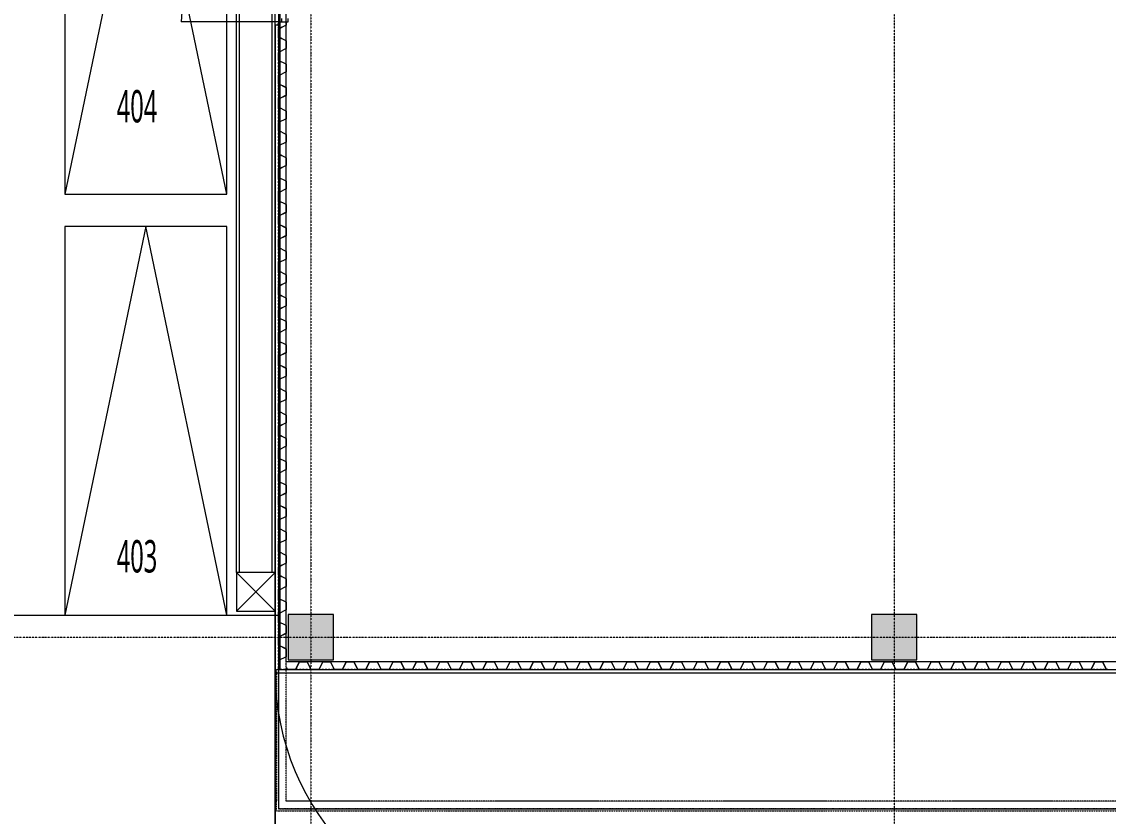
# Model space of a CAD drawing. Extents: x -76427 to 292734, y -42117 to 131250.
# Drawn here: x -4463 to 12304, y -2764 to 9500 of the extents above; entities that cross this region are included whole.
import ezdxf

# ---------------------------------------------------------------- set-up
doc = ezdxf.new("R2010")
doc.units = 0
doc.header["$LTSCALE"] = 10
for name, pattern in [('H12PL1$0$DOTK0', [0.005, 0.0025, -0.0025]), ('H12PL1$0$DOTK1', [0.01, 0.005, -0.005]), ('H12PL1$0$JJP_三點線', [0.9, 0.3, -0.15, 0, -0.15, 0, -0.15, 0, -0.15]), ('H12PL1$0$JJP_虛線(退縮線、投影線、地下室範圍、非屬本工程、圖面分區)', [0.45, 0.3, -0.15]), ('XFM7P10ICA$0$H12PL1$0$JJP_三點線', [0.9, 0.3, -0.15, 0, -0.15, 0, -0.15, 0, -0.15]), ('XFM7P10ICA$0$H12PL1$0$JJP_虛線(退縮線、投影線、地下室範圍、非屬本工程、圖面分區)', [0.45, 0.3, -0.15])]:
    doc.linetypes.add(name, pattern=pattern)
for name, color, linetype in [('H12PL1$0$A-WALL-EX', 252, 'Continuous'), ('H12PL1$0$L10_14_PKG', 252, 'Continuous'), ('H12PL1$0$L10_14_PKG-NN', 252, 'Continuous'), ('H12PL1$0$L10_14_SIAGE1', 252, 'Continuous'), ('H12PL1$0$L10_14_SIAGE2', 252, 'Continuous'), ('H12PL1$0$L10_14_SITE', 252, 'Continuous'), ('H12PL1$0$L10_14_SUGATA3', 252, 'Continuous'), ('H12PL1$0$L10_14_SUGATA4', 252, 'Continuous'), ('H12PL1$0$L10_14_SUGATAD', 252, 'Continuous'), ('H12PL1$0$L10_14_TATEGU1', 252, 'Continuous'), ('H12PL1$0$S-COL', 252, 'Continuous'), ('H12PL1$0$S-GRID', 252, 'Continuous'), ('XFM7P10ICA$0$H12PL1$0$A-WALL-EX', 252, 'Continuous'), ('XFM7P10ICA$0$H12PL1$0$Door', 252, 'Continuous'), ('XFM7P10ICA$0$H12PL1$0$Hattch', 252, 'Continuous'), ('XFM7P10ICA$0$H12PL1$0$L-ROAD', 252, 'Continuous'), ('XFM7P10ICA$0$H12PL1$0$S-COL', 252, 'Continuous'), ('XFM7P10ICA$0$H12PL1$0$S-FNDN', 252, 'Continuous'), ('XFM7P10ICA$0$H12PL1$0$S-GRID', 252, 'Continuous'), ('XFM7P10ICA$0$H12PL1$0$Window', 252, 'Continuous')]:
    doc.layers.add(name, color=color, linetype=linetype)
doc.styles.add('H12PL1$0$Standard', font='', dxfattribs={"width": 0.8})
doc.styles.get('H12PL1$0$Standard').set_extended_font_data('Microsoft JhengHei')

# ---------------------------------------------------------------- blocks, each defined once
blk = doc.blocks.new('XFM7P10ICA$0$H12PL1')
at = {"layer": 'XFM7P10ICA$0$H12PL1$0$Hattch', "linetype": 'Continuous', "lineweight": 0}
for points in [[(-350, -350), (350, -350), (350, 350), (-350, 350)], [(8650, -350), (9350, -350), (9350, 350), (8650, 350)]]:
    blk.add_hatch(color=256, dxfattribs=at).paths.add_polyline_path(points)
at = {"layer": 'XFM7P10ICA$0$H12PL1$0$A-WALL-EX', "linetype": 'XFM7P10ICA$0$H12PL1$0$JJP_虛線(退縮線、投影線、地下室範圍、非屬本工程、圖面分區)', "lineweight": 0}
for p, q in [((-500, 82879.97), (-500, -2529.97)), ((-500, -2529.97), (-500, -2649.97)), ((-500, -2649.97), (-380, -2649.97)), ((-380, -2649.97), (17500, -2649.97))]:
    blk.add_line(p, q, dxfattribs=at)
at = {"layer": 'XFM7P10ICA$0$H12PL1$0$A-WALL-EX', "lineweight": 0}
for p, q in [((-500, 12500), (-500, 9500)), ((-380, 9500), (-380, 12500))]:
    blk.add_line(p, q, dxfattribs=at)
at = {"layer": 'XFM7P10ICA$0$H12PL1$0$A-WALL-EX', "linetype": 'XFM7P10ICA$0$H12PL1$0$JJP_虛線(退縮線、投影線、地下室範圍、非屬本工程、圖面分區)', "lineweight": 0, "flags": 128}
for points in [[(-500.03, 83000), (-500.03, -2650)], [(-380, -2529.97), (-380, 82879.97)], [(-530, -500), (-380, -500)], [(-530, -500), (-530, -2530)], [(-500, -500), (-380, -500)], [(-500, -500), (-500, -2650)], [(-380, -2530), (-380, -500)], [(-380, -2530), (-380, -500)], [(-530, -2680), (-530, -2530)], [(-530, -2680), (17500, -2680)], [(-500.03, -2650), (-500, -2650)], [(-500, -2650), (17500, -2650)], [(-500, -2650), (-380, -2650)], [(17500, -2529.97), (-380, -2529.97)], [(17450, -2530), (-380, -2530)], [(17500, -2530), (-380, -2530)], [(-380, -2650), (17450, -2650)]]:
    blk.add_lwpolyline(points, dxfattribs=at)
at = {"layer": 'XFM7P10ICA$0$H12PL1$0$A-WALL-EX', "lineweight": 0, "flags": 128}
for points in [[(-500, 9500), (-500, -500)], [(-380, -380), (-380, 9500)], [(-500, -500), (-380, -500)], [(12500, -380), (-380, -380)], [(-380, -500), (12500, -500)]]:
    blk.add_lwpolyline(points, dxfattribs=at)
at = {"layer": 'XFM7P10ICA$0$H12PL1$0$Door', "lineweight": 0}
for p, q in [((-500, 9500), (-2000, 9500)), ((-500, 9500), (-385, 9500)), ((-500, 9500), (-385, 9500)), ((-385, 9500), (-380, 9500))]:
    blk.add_line(p, q, dxfattribs=at)
blk.add_arc((-500, 9500), 1500, 90, 180, dxfattribs=at)
at = {"layer": 'XFM7P10ICA$0$H12PL1$0$Hattch', "lineweight": 0}
for p, q in [((-381.68, 9447.19), (-500, 9388.03)), ((-380, 9446.16), (-498.32, 9387)), ((-381.68, 9500), (-381.68, 9447.19)), ((-500, 9263.24), (-500, 9387)), ((-381.68, 9204.08), (-500, 9263.24)), ((-498.32, 9385.96), (-498.32, 9264.28)), ((-380, 9205.12), (-498.32, 9264.28)), ((-381.68, 9086.16), (-500, 9027)), ((-380, 9085.12), (-498.32, 9025.96)), ((-381.68, 9204.08), (-381.68, 9086.16)), ((-380, 9205.12), (-380, 9085.12)), ((-500, 8902.2), (-500, 9025.96)), ((-381.68, 8843.04), (-500, 8902.2)), ((-498.32, 9024.92), (-498.32, 8903.24)), ((-380, 8844.08), (-498.32, 8903.24)), ((-381.68, 8725.12), (-500, 8665.96)), ((-380, 8724.08), (-498.32, 8664.92)), ((-381.68, 8843.04), (-381.68, 8725.12)), ((-380, 8844.08), (-380, 8724.08)), ((-500, 8541.16), (-500, 8664.92)), ((-498.32, 8663.88), (-498.32, 8542.2)), ((-381.68, 8482), (-500, 8541.16)), ((-380, 8483.04), (-498.32, 8542.2)), ((-381.68, 8482), (-381.68, 8364.08)), ((-380, 8483.04), (-380, 8363.04)), ((-381.68, 8364.08), (-500, 8304.92)), ((-500, 8180.12), (-500, 8303.88)), ((-380, 8363.04), (-498.32, 8303.88)), ((-498.32, 8302.84), (-498.32, 8181.16)), ((-381.68, 8120.96), (-500, 8180.12)), ((-380, 8122), (-498.32, 8181.16)), ((-381.68, 8120.96), (-381.68, 8003.04)), ((-380, 8122), (-380, 8002)), ((-381.68, 8003.04), (-500, 7943.88)), ((-500, 7819.09), (-500, 7942.84)), ((-380, 8002), (-498.32, 7942.84)), ((-498.32, 7941.8), (-498.32, 7820.12)), ((-381.68, 7759.93), (-500, 7819.09)), ((-380, 7760.96), (-498.32, 7820.12)), ((-381.68, 7759.93), (-381.68, 7642)), ((-380, 7760.96), (-380, 7640.96)), ((-381.68, 7642), (-500, 7582.84)), ((-500, 7458.05), (-500, 7581.8)), ((-380, 7640.96), (-498.32, 7581.8)), ((-498.32, 7580.77), (-498.32, 7459.09)), ((-381.68, 7398.89), (-500, 7458.05)), ((-380, 7399.93), (-498.32, 7459.09)), ((-381.68, 7398.89), (-381.68, 7280.96)), ((-380, 7399.93), (-380, 7279.93)), ((-381.68, 7280.96), (-500, 7221.8)), ((-500, 7097.01), (-500, 7220.77)), ((-380, 7279.93), (-498.32, 7220.77)), ((-498.32, 7219.73), (-498.32, 7098.05)), ((-381.68, 7037.85), (-500, 7097.01)), ((-380, 7038.89), (-498.32, 7098.05)), ((-381.68, 6919.93), (-500, 6860.77)), ((-380, 6918.89), (-498.32, 6859.73)), ((-381.68, 7037.85), (-381.68, 6919.93)), ((-380, 7038.89), (-380, 6918.89)), ((-500, 6735.97), (-500, 6859.73)), ((-381.68, 6676.81), (-500, 6735.97)), ((-498.32, 6858.69), (-498.32, 6737.01)), ((-380, 6677.85), (-498.32, 6737.01)), ((-381.68, 6558.89), (-500, 6499.73)), ((-380, 6557.85), (-498.32, 6498.69)), ((-381.68, 6676.81), (-381.68, 6558.89)), ((-380, 6677.85), (-380, 6557.85)), ((-500, 6374.93), (-500, 6498.69)), ((-381.68, 6315.77), (-500, 6374.93)), ((-498.32, 6497.65), (-498.32, 6375.97)), ((-380, 6316.81), (-498.32, 6375.97)), ((-381.68, 6315.77), (-381.68, 6197.85)), ((-380, 6316.81), (-380, 6196.81)), ((-381.68, 6197.85), (-500, 6138.69)), ((-500, 6013.89), (-500, 6137.65)), ((-380, 6196.81), (-498.32, 6137.65)), ((-498.32, 6136.61), (-498.32, 6014.93)), ((-381.68, 5954.73), (-500, 6013.89)), ((-380, 5955.77), (-498.32, 6014.93)), ((-381.68, 5954.73), (-381.68, 5836.81)), ((-380, 5955.77), (-380, 5835.77)), ((-381.68, 5836.81), (-500, 5777.65)), ((-500, 5652.86), (-500, 5776.61)), ((-380, 5835.77), (-498.32, 5776.61)), ((-498.32, 5775.57), (-498.32, 5653.89)), ((-381.68, 5593.7), (-500, 5652.86)), ((-380, 5594.73), (-498.32, 5653.89)), ((-381.68, 5593.7), (-381.68, 5475.77)), ((-380, 5594.73), (-380, 5474.73)), ((-381.68, 5475.77), (-500, 5416.61)), ((-500, 5291.82), (-500, 5415.57)), ((-380, 5474.73), (-498.32, 5415.57)), ((-498.32, 5414.54), (-498.32, 5292.86)), ((-381.68, 5232.66), (-500, 5291.82)), ((-380, 5233.7), (-498.32, 5292.86)), ((-381.68, 5232.66), (-381.68, 5114.73)), ((-380, 5233.7), (-380, 5113.7)), ((-381.68, 5114.73), (-500, 5055.57)), ((-500, 4930.78), (-500, 5054.54)), ((-380, 5113.7), (-498.32, 5054.54)), ((-498.32, 5053.5), (-498.32, 4931.82)), ((-381.68, 4871.62), (-500, 4930.78)), ((-380, 4872.66), (-498.32, 4931.82)), ((-381.68, 4871.62), (-381.68, 4753.7)), ((-380, 4872.66), (-380, 4752.66)), ((-381.68, 4753.7), (-500, 4694.54)), ((-380, 4752.66), (-498.32, 4693.5)), ((-500, 4569.74), (-500, 4693.5)), ((-381.68, 4510.58), (-500, 4569.74)), ((-498.32, 4692.46), (-498.32, 4570.78)), ((-380, 4511.62), (-498.32, 4570.78)), ((-381.68, 4392.66), (-500, 4333.5)), ((-380, 4391.62), (-498.32, 4332.46)), ((-381.68, 4510.58), (-381.68, 4392.66)), ((-380, 4511.62), (-380, 4391.62)), ((-500, 4208.7), (-500, 4332.46)), ((-381.68, 4149.54), (-500, 4208.7)), ((-498.32, 4331.42), (-498.32, 4209.74)), ((-380, 4150.58), (-498.32, 4209.74)), ((-381.68, 4031.62), (-500, 3972.46)), ((-380, 4030.58), (-498.32, 3971.42)), ((-381.68, 4149.54), (-381.68, 4031.62)), ((-380, 4150.58), (-380, 4030.58)), ((-500, 3847.66), (-500, 3971.42)), ((-498.32, 3970.38), (-498.32, 3848.7)), ((-381.68, 3788.5), (-500, 3847.66)), ((-380, 3789.54), (-498.32, 3848.7)), ((-381.68, 3788.5), (-381.68, 3670.58)), ((-380, 3789.54), (-380, 3669.54)), ((-381.68, 3670.58), (-500, 3611.42)), ((-500, 3486.63), (-500, 3610.38)), ((-380, 3669.54), (-498.32, 3610.38)), ((-498.32, 3609.34), (-498.32, 3487.66)), ((-381.68, 3427.47), (-500, 3486.63)), ((-380, 3428.5), (-498.32, 3487.66)), ((-381.68, 3427.47), (-381.68, 3309.54)), ((-380, 3428.5), (-380, 3308.5)), ((-381.68, 3309.54), (-500, 3250.38)), ((-500, 3125.59), (-500, 3249.34)), ((-380, 3308.5), (-498.32, 3249.34)), ((-498.32, 3248.31), (-498.32, 3126.63)), ((-381.68, 3066.43), (-500, 3125.59)), ((-380, 3067.47), (-498.32, 3126.63)), ((-381.68, 3066.43), (-381.68, 2948.5)), ((-380, 3067.47), (-380, 2947.47)), ((-381.68, 2948.5), (-500, 2889.34)), ((-500, 2764.55), (-500, 2888.31)), ((-380, 2947.47), (-498.32, 2888.31)), ((-498.32, 2887.27), (-498.32, 2765.59)), ((-381.68, 2705.39), (-500, 2764.55)), ((-380, 2706.43), (-498.32, 2765.59)), ((-381.68, 2705.39), (-381.68, 2587.47)), ((-380, 2706.43), (-380, 2586.43)), ((-381.68, 2587.47), (-500, 2528.31)), ((-500, 2403.51), (-500, 2527.27)), ((-380, 2586.43), (-498.32, 2527.27)), ((-498.32, 2526.23), (-498.32, 2404.55)), ((-381.68, 2344.35), (-500, 2403.51)), ((-380, 2345.39), (-498.32, 2404.55)), ((-381.68, 2226.43), (-500, 2167.27)), ((-380, 2225.39), (-498.32, 2166.23)), ((-381.68, 2344.35), (-381.68, 2226.43)), ((-380, 2345.39), (-380, 2225.39)), ((-500, 2042.47), (-500, 2166.23)), ((-381.68, 1983.31), (-500, 2042.47)), ((-498.32, 2165.19), (-498.32, 2043.51)), ((-380, 1984.35), (-498.32, 2043.51)), ((-381.68, 1865.39), (-500, 1806.23)), ((-380, 1864.35), (-498.32, 1805.19)), ((-381.68, 1983.31), (-381.68, 1865.39)), ((-380, 1984.35), (-380, 1864.35)), ((-500, 1681.43), (-500, 1805.19)), ((-381.68, 1622.27), (-500, 1681.43)), ((-498.32, 1804.15), (-498.32, 1682.47)), ((-380, 1623.31), (-498.32, 1682.47)), ((-381.68, 1622.27), (-381.68, 1504.35)), ((-380, 1623.31), (-380, 1503.31)), ((-381.68, 1504.35), (-500, 1445.19)), ((-500, 1320.4), (-500, 1444.15)), ((-380, 1503.31), (-498.32, 1444.15)), ((-498.32, 1443.11), (-498.32, 1321.43)), ((-381.68, 1261.24), (-500, 1320.4)), ((-380, 1262.27), (-498.32, 1321.43)), ((-381.68, 1261.24), (-381.68, 1143.31)), ((-380, 1262.27), (-380, 1142.27)), ((-381.68, 1143.31), (-500, 1084.15)), ((-500, 959.36), (-500, 1083.11)), ((-380, 1142.27), (-498.32, 1083.11)), ((-498.32, 1082.08), (-498.32, 960.4)), ((-381.68, 900.2), (-500, 959.36)), ((-380, 901.24), (-498.32, 960.4)), ((-381.68, 900.2), (-381.68, 782.27)), ((-380, 901.24), (-380, 781.24)), ((-381.68, 782.27), (-500, 723.11)), ((-500, 598.32), (-500, 722.08)), ((-380, 781.24), (-498.32, 722.08)), ((-498.32, 721.04), (-498.32, 599.36)), ((-381.68, 539.16), (-500, 598.32)), ((-380, 540.2), (-498.32, 599.36)), ((-381.68, 539.16), (-381.68, 421.24)), ((-380, 540.2), (-380, 420.2)), ((-381.68, 421.24), (-500, 362.08)), ((-500, 237.28), (-500, 361.04)), ((-380, 420.2), (-498.32, 361.04)), ((-498.32, 360), (-498.32, 238.32)), ((-381.68, 178.12), (-500, 237.28)), ((-380, 179.16), (-498.32, 238.32)), ((-381.68, 178.12), (-381.68, 60.2)), ((-380, 179.16), (-380, 59.16)), ((-381.68, 60.2), (-500, 1.04)), ((-500, -123.76), (-500, 0)), ((-380, 59.16), (-498.32, 0)), ((-381.68, -182.92), (-500, -123.76)), ((-498.32, -1.04), (-498.32, -122.72)), ((-380, -181.88), (-498.32, -122.72)), ((-381.68, -300.84), (-500, -360)), ((-380, -301.88), (-498.32, -361.04)), ((-381.68, -182.92), (-381.68, -300.84)), ((-380, -181.88), (-380, -301.88)), ((-489.86, -489.86), (-500, -484.79)), ((-498.32, -362.08), (-498.32, -380)), ((-498.32, -380), (-498.32, -483.76)), ((-488.61, -488.61), (-498.32, -483.76)), ((-469.59, -500), (-489.86, -489.86)), ((-465.83, -500), (-488.61, -488.61)), ((-380, -460.4), (-361.04, -498.32)), ((-380, -464.15), (-362.08, -500)), ((-237.28, -500), (-361.04, -500)), ((-360, -498.32), (-238.32, -498.32)), ((-179.16, -380), (-238.32, -498.32)), ((-178.12, -381.68), (-237.28, -500)), ((-179.16, -380), (-59.16, -380)), ((-178.12, -381.68), (-60.2, -381.68)), ((-60.2, -381.68), (-1.04, -500)), ((-59.16, -380), (0, -498.32)), ((123.76, -500), (0, -500)), ((1.04, -498.32), (122.72, -498.32)), ((181.88, -380), (122.72, -498.32)), ((182.92, -381.68), (123.76, -500)), ((181.88, -380), (301.88, -380)), ((182.92, -381.68), (300.84, -381.68)), ((300.84, -381.68), (360, -500)), ((301.88, -380), (361.04, -498.32)), ((484.79, -500), (361.04, -500)), ((362.08, -498.32), (483.76, -498.32)), ((542.92, -380), (483.76, -498.32)), ((543.95, -381.68), (484.79, -500)), ((542.92, -380), (662.92, -380)), ((543.95, -381.68), (661.88, -381.68)), ((661.88, -381.68), (721.04, -500)), ((662.92, -380), (722.08, -498.32)), ((845.83, -500), (722.08, -500)), ((723.11, -498.32), (844.79, -498.32)), ((903.95, -380), (844.79, -498.32)), ((904.99, -381.68), (845.83, -500)), ((903.95, -380), (1023.95, -380)), ((904.99, -381.68), (1022.92, -381.68)), ((1022.92, -381.68), (1082.08, -500)), ((1023.95, -380), (1083.11, -498.32)), ((1206.87, -500), (1083.11, -500)), ((1084.15, -498.32), (1205.83, -498.32)), ((1264.99, -380), (1205.83, -498.32)), ((1266.03, -381.68), (1206.87, -500)), ((1264.99, -380), (1384.99, -380)), ((1266.03, -381.68), (1383.95, -381.68)), ((1383.95, -381.68), (1443.11, -500)), ((1384.99, -380), (1444.15, -498.32)), ((1567.91, -500), (1444.15, -500)), ((1445.19, -498.32), (1566.87, -498.32)), ((1626.03, -380), (1566.87, -498.32)), ((1627.07, -381.68), (1567.91, -500)), ((1626.03, -380), (1746.03, -380)), ((1627.07, -381.68), (1744.99, -381.68)), ((1744.99, -381.68), (1804.15, -500)), ((1746.03, -380), (1805.19, -498.32)), ((1928.95, -500), (1805.19, -500)), ((1806.23, -498.32), (1927.91, -498.32)), ((1987.07, -380), (1927.91, -498.32)), ((1988.11, -381.68), (1928.95, -500)), ((1987.07, -380), (2107.07, -380)), ((1988.11, -381.68), (2106.03, -381.68)), ((2106.03, -381.68), (2165.19, -500)), ((2107.07, -380), (2166.23, -498.32)), ((2289.99, -500), (2166.23, -500)), ((2167.27, -498.32), (2288.95, -498.32)), ((2348.11, -380), (2288.95, -498.32)), ((2349.15, -381.68), (2289.99, -500)), ((2348.11, -380), (2468.11, -380)), ((2349.15, -381.68), (2467.07, -381.68)), ((2467.07, -381.68), (2526.23, -500)), ((2468.11, -380), (2527.27, -498.32)), ((2651.02, -500), (2527.27, -500)), ((2528.31, -498.32), (2649.99, -498.32)), ((2709.15, -380), (2649.99, -498.32)), ((2710.18, -381.68), (2651.02, -500)), ((2709.15, -380), (2829.15, -380)), ((2710.18, -381.68), (2828.11, -381.68)), ((2828.11, -381.68), (2887.27, -500)), ((2829.15, -380), (2888.31, -498.32)), ((3012.06, -500), (2888.31, -500)), ((2889.34, -498.32), (3011.02, -498.32)), ((3070.18, -380), (3011.02, -498.32)), ((3071.22, -381.68), (3012.06, -500)), ((3070.18, -380), (3190.18, -380)), ((3071.22, -381.68), (3189.15, -381.68)), ((3189.15, -381.68), (3248.31, -500)), ((3190.18, -380), (3249.34, -498.32)), ((3373.1, -500), (3249.34, -500)), ((3250.38, -498.32), (3372.06, -498.32)), ((3431.22, -380), (3372.06, -498.32)), ((3432.26, -381.68), (3373.1, -500)), ((3431.22, -380), (3551.22, -380)), ((3432.26, -381.68), (3550.18, -381.68)), ((3550.18, -381.68), (3609.34, -500)), ((3551.22, -380), (3610.38, -498.32)), ((3734.14, -500), (3610.38, -500)), ((3611.42, -498.32), (3733.1, -498.32)), ((3792.26, -380), (3733.1, -498.32)), ((3793.3, -381.68), (3734.14, -500)), ((3792.26, -380), (3912.26, -380)), ((3793.3, -381.68), (3911.22, -381.68)), ((3911.22, -381.68), (3970.38, -500)), ((3912.26, -380), (3971.42, -498.32)), ((4095.18, -500), (3971.42, -500)), ((3972.46, -498.32), (4094.14, -498.32)), ((4153.3, -380), (4094.14, -498.32)), ((4154.34, -381.68), (4095.18, -500)), ((4153.3, -380), (4273.3, -380)), ((4154.34, -381.68), (4272.26, -381.68)), ((4272.26, -381.68), (4331.42, -500)), ((4273.3, -380), (4332.46, -498.32)), ((4456.22, -500), (4332.46, -500)), ((4333.5, -498.32), (4455.18, -498.32)), ((4514.34, -380), (4455.18, -498.32)), ((4515.38, -381.68), (4456.22, -500)), ((4514.34, -380), (4634.34, -380)), ((4515.38, -381.68), (4633.3, -381.68)), ((4633.3, -381.68), (4692.46, -500)), ((4634.34, -380), (4693.5, -498.32)), ((4817.25, -500), (4693.5, -500)), ((4694.54, -498.32), (4816.22, -498.32)), ((4875.38, -380), (4816.22, -498.32)), ((4876.41, -381.68), (4817.25, -500)), ((4875.38, -380), (4995.38, -380)), ((4876.41, -381.68), (4994.34, -381.68)), ((4994.34, -381.68), (5053.5, -500)), ((4995.38, -380), (5054.54, -498.32)), ((5178.29, -500), (5054.54, -500)), ((5055.57, -498.32), (5177.25, -498.32)), ((5236.41, -380), (5177.25, -498.32)), ((5237.45, -381.68), (5178.29, -500)), ((5236.41, -380), (5356.41, -380)), ((5237.45, -381.68), (5355.38, -381.68)), ((5355.38, -381.68), (5414.54, -500)), ((5356.41, -380), (5415.57, -498.32)), ((5539.33, -500), (5415.57, -500)), ((5416.61, -498.32), (5538.29, -498.32)), ((5597.45, -380), (5538.29, -498.32)), ((5598.49, -381.68), (5539.33, -500)), ((5597.45, -380), (5717.45, -380)), ((5598.49, -381.68), (5716.41, -381.68)), ((5716.41, -381.68), (5775.57, -500)), ((5717.45, -380), (5776.61, -498.32)), ((5900.37, -500), (5776.61, -500)), ((5777.65, -498.32), (5899.33, -498.32)), ((5958.49, -380), (5899.33, -498.32)), ((5959.53, -381.68), (5900.37, -500)), ((5958.49, -380), (6078.49, -380)), ((5959.53, -381.68), (6077.45, -381.68)), ((6077.45, -381.68), (6136.61, -500)), ((6078.49, -380), (6137.65, -498.32)), ((6261.41, -500), (6137.65, -500)), ((6138.69, -498.32), (6260.37, -498.32)), ((6319.53, -380), (6260.37, -498.32)), ((6320.57, -381.68), (6261.41, -500)), ((6319.53, -380), (6439.53, -380)), ((6320.57, -381.68), (6438.49, -381.68)), ((6438.49, -381.68), (6497.65, -500)), ((6439.53, -380), (6498.69, -498.32)), ((6622.45, -500), (6498.69, -500)), ((6499.73, -498.32), (6621.41, -498.32)), ((6680.57, -380), (6621.41, -498.32)), ((6681.61, -381.68), (6622.45, -500)), ((6680.57, -380), (6800.57, -380)), ((6681.61, -381.68), (6799.53, -381.68)), ((6799.53, -381.68), (6858.69, -500)), ((6800.57, -380), (6859.73, -498.32)), ((6983.48, -500), (6859.73, -500)), ((6860.77, -498.32), (6982.45, -498.32)), ((7041.61, -380), (6982.45, -498.32)), ((7042.64, -381.68), (6983.48, -500)), ((7041.61, -380), (7161.61, -380)), ((7042.64, -381.68), (7160.57, -381.68)), ((7160.57, -381.68), (7219.73, -500)), ((7161.61, -380), (7220.77, -498.32)), ((7344.52, -500), (7220.77, -500)), ((7221.8, -498.32), (7343.48, -498.32)), ((7402.64, -380), (7343.48, -498.32)), ((7403.68, -381.68), (7344.52, -500)), ((7402.64, -380), (7522.64, -380)), ((7403.68, -381.68), (7521.61, -381.68)), ((7521.61, -381.68), (7580.77, -500)), ((7522.64, -380), (7581.8, -498.32)), ((7705.56, -500), (7581.8, -500)), ((7582.84, -498.32), (7704.52, -498.32)), ((7763.68, -380), (7704.52, -498.32)), ((7764.72, -381.68), (7705.56, -500)), ((7763.68, -380), (7883.68, -380)), ((7764.72, -381.68), (7882.64, -381.68)), ((7882.64, -381.68), (7941.8, -500)), ((7883.68, -380), (7942.84, -498.32)), ((8066.6, -500), (7942.84, -500)), ((7943.88, -498.32), (8065.56, -498.32)), ((8124.72, -380), (8065.56, -498.32)), ((8125.76, -381.68), (8066.6, -500)), ((8124.72, -380), (8244.72, -380)), ((8125.76, -381.68), (8243.68, -381.68)), ((8243.68, -381.68), (8302.84, -500)), ((8244.72, -380), (8303.88, -498.32)), ((8427.64, -500), (8303.88, -500)), ((8304.92, -498.32), (8426.6, -498.32)), ((8485.76, -380), (8426.6, -498.32)), ((8486.8, -381.68), (8427.64, -500)), ((8485.76, -380), (8605.76, -380)), ((8486.8, -381.68), (8604.72, -381.68)), ((8604.72, -381.68), (8663.88, -500)), ((8605.76, -380), (8664.92, -498.32)), ((8788.68, -500), (8664.92, -500)), ((8665.96, -498.32), (8787.64, -498.32)), ((8846.8, -380), (8787.64, -498.32)), ((8847.84, -381.68), (8788.68, -500)), ((8846.8, -380), (8966.8, -380)), ((8847.84, -381.68), (8965.76, -381.68)), ((8965.76, -381.68), (9024.92, -500)), ((8966.8, -380), (9025.96, -498.32)), ((9149.71, -500), (9025.96, -500)), ((9027, -498.32), (9148.68, -498.32)), ((9207.84, -380), (9148.68, -498.32)), ((9208.87, -381.68), (9149.71, -500)), ((9207.84, -380), (9327.84, -380)), ((9208.87, -381.68), (9326.8, -381.68)), ((9326.8, -381.68), (9385.96, -500)), ((9327.84, -380), (9387, -498.32)), ((9510.75, -500), (9387, -500)), ((9388.03, -498.32), (9509.71, -498.32)), ((9568.87, -380), (9509.71, -498.32)), ((9569.91, -381.68), (9510.75, -500)), ((9568.87, -380), (9688.87, -380)), ((9569.91, -381.68), (9687.84, -381.68)), ((9687.84, -381.68), (9747, -500)), ((9688.87, -380), (9748.03, -498.32)), ((9871.79, -500), (9748.03, -500)), ((9749.07, -498.32), (9870.75, -498.32)), ((9929.91, -380), (9870.75, -498.32)), ((9930.95, -381.68), (9871.79, -500)), ((9929.91, -380), (10049.91, -380)), ((9930.95, -381.68), (10048.87, -381.68)), ((10048.87, -381.68), (10108.03, -500)), ((10049.91, -380), (10109.07, -498.32)), ((10232.83, -500), (10109.07, -500)), ((10110.11, -498.32), (10231.79, -498.32)), ((10290.95, -380), (10231.79, -498.32)), ((10291.99, -381.68), (10232.83, -500)), ((10290.95, -380), (10410.95, -380)), ((10291.99, -381.68), (10409.91, -381.68)), ((10409.91, -381.68), (10469.07, -500)), ((10410.95, -380), (10470.11, -498.32)), ((10593.87, -500), (10470.11, -500)), ((10471.15, -498.32), (10592.83, -498.32)), ((10651.99, -380), (10592.83, -498.32)), ((10653.03, -381.68), (10593.87, -500)), ((10651.99, -380), (10771.99, -380)), ((10653.03, -381.68), (10770.95, -381.68)), ((10770.95, -381.68), (10830.11, -500)), ((10771.99, -380), (10831.15, -498.32)), ((10954.91, -500), (10831.15, -500)), ((10832.19, -498.32), (10953.87, -498.32)), ((11013.03, -380), (10953.87, -498.32)), ((11014.07, -381.68), (10954.91, -500)), ((11013.03, -380), (11133.03, -380)), ((11014.07, -381.68), (11131.99, -381.68)), ((11131.99, -381.68), (11191.15, -500)), ((11133.03, -380), (11192.19, -498.32)), ((11315.94, -500), (11192.19, -500)), ((11193.23, -498.32), (11314.91, -498.32)), ((11374.07, -380), (11314.91, -498.32)), ((11375.1, -381.68), (11315.94, -500)), ((11374.07, -380), (11494.07, -380)), ((11375.1, -381.68), (11493.03, -381.68)), ((11493.03, -381.68), (11552.19, -500)), ((11494.07, -380), (11553.23, -498.32)), ((11676.98, -500), (11553.23, -500)), ((11554.26, -498.32), (11675.94, -498.32)), ((11735.1, -380), (11675.94, -498.32)), ((11736.14, -381.68), (11676.98, -500)), ((11735.1, -380), (11855.1, -380)), ((11736.14, -381.68), (11854.07, -381.68)), ((11854.07, -381.68), (11913.23, -500)), ((11855.1, -380), (11914.26, -498.32)), ((12038.02, -500), (11914.26, -500)), ((11915.3, -498.32), (12036.98, -498.32)), ((12096.14, -380), (12036.98, -498.32)), ((12097.18, -381.68), (12038.02, -500)), ((12096.14, -380), (12216.14, -380)), ((12097.18, -381.68), (12215.1, -381.68)), ((12215.1, -381.68), (12274.26, -500)), ((12216.14, -380), (12275.3, -498.32)), ((12276.34, -498.32), (12398.02, -498.32))]:
    blk.add_line(p, q, dxfattribs=at)
at = {"layer": 'XFM7P10ICA$0$H12PL1$0$L-ROAD', "lineweight": 0}
for p, q in [((-15800.19, 340), (-550.19, 340.59)), ((-15800, 340), (-550, 340)), ((-550, -4459.41), (-550.19, 340.59)), ((-550, -4460), (-550, 340))]:
    blk.add_line(p, q, dxfattribs=at)
at = {"layer": 'XFM7P10ICA$0$H12PL1$0$L-ROAD', "lineweight": 0, "flags": 128}
blk.add_lwpolyline([(250600, 106000), (18950, 106000, -0.41421356), (17450, 107500), (2450, 107500.37), (-15800, 107500.37), (-15800, 340), (-550, 340), (-550, 83050), (17450, 83050), (17450, 91750), (18050, 91750), (18050, 90550), (68100, 90550), (68100, 93810), (77100, 93810), (77100, 90550), (77400, 90550), (77400, 99500), (127200, 99500), (127200, 90500), (151200, 90500)], format="xyb", dxfattribs=at)
blk.add_lwpolyline([(151150, -2700), (127250, -2700), (127250, -4120), (126650, -4120), (126650, -552.88), (77100, -552.88), (77100, -3810), (68100, -3810), (68100, -552.88), (18050, -552.88), (18050, -2700), (17450, -2700), (17450, -552.88), (-550, -552.88), (-550, -4462.88), (-15800, -4460), (-15800, -9999.44), (244200.03, -10064.78)], dxfattribs=at)
at = {"layer": 'XFM7P10ICA$0$H12PL1$0$S-COL', "lineweight": 0, "flags": 128}
for points in [[(-350, -350), (350, -350), (350, 350), (-350, 350)], [(8650, -350), (9350, -350), (9350, 350), (8650, 350)]]:
    blk.add_lwpolyline(points, close=True, dxfattribs=at)
at = {"layer": 'XFM7P10ICA$0$H12PL1$0$S-FNDN', "lineweight": 0, "flags": 128}
blk.add_lwpolyline([(17700, 15300), (-480.5, 15300), (-480.5, -500), (93900, -500), (93900, 74700), (17700, 74700)], close=True, dxfattribs=at)
at = {"layer": 'XFM7P10ICA$0$H12PL1$0$S-GRID', "linetype": 'XFM7P10ICA$0$H12PL1$0$JJP_三點線', "lineweight": 0}
for p, q in [((0, 128250), (0, -28000)), ((9000, 128250), (9000, -28000)), ((-29000, 0), (289600, 0))]:
    blk.add_line(p, q, dxfattribs=at)
at = {"layer": 'XFM7P10ICA$0$H12PL1$0$Window', "lineweight": 0}
for p, q in [((-450, 9500), (-450, 9550)), ((-450, 9500), (-350, 9500)), ((-350, 9500), (-350, 9550))]:
    blk.add_line(p, q, dxfattribs=at)
blk = doc.blocks.new('XFM7P10ICA')
blk.add_blockref('XFM7P10ICA$0$H12PL1', (0, 0))
blk = doc.blocks.new('H12PL1')
at = {"layer": 'H12PL1$0$A-WALL-EX', "linetype": 'H12PL1$0$JJP_虛線(退縮線、投影線、地下室範圍、非屬本工程、圖面分區)', "lineweight": 0}
for p, q in [((-500, 82879.97), (-500, -2529.97)), ((-500, -2529.97), (-500, -2649.97)), ((-500, -2649.97), (-380, -2649.97)), ((-380, -2649.97), (17500, -2649.97))]:
    blk.add_line(p, q, dxfattribs=at)
at = {"layer": 'H12PL1$0$A-WALL-EX', "linetype": 'H12PL1$0$JJP_虛線(退縮線、投影線、地下室範圍、非屬本工程、圖面分區)', "lineweight": 0, "flags": 128}
for points in [[(-500.03, 83000), (-500.03, -2650)], [(-380, -2529.97), (-380, 82879.97)], [(-530, -500), (-380, -500)], [(-530, -500), (-530, -2530)], [(-500, -500), (-380, -500)], [(-500, -500), (-500, -2650)], [(-380, -2530), (-380, -500)], [(-380, -2530), (-380, -500)], [(-530, -2680), (-530, -2530)], [(-530, -2680), (17500, -2680)], [(-500.03, -2650), (-500, -2650)], [(-500, -2650), (17500, -2650)], [(-500, -2650), (-380, -2650)], [(17500, -2529.97), (-380, -2529.97)], [(17500, -2530), (-380, -2530)], [(17500, -2530), (-380, -2530)], [(-380, -2650), (17500, -2650)]]:
    blk.add_lwpolyline(points, dxfattribs=at)
at = {"layer": 'H12PL1$0$A-WALL-EX', "lineweight": 0, "flags": 128}
for points in [[(-500, 9500), (-500, -500)], [(-380, -380), (-380, 9500)], [(-500, -500), (-380, -500)], [(12500, -380), (-380, -380)], [(-380, -500), (12500, -500)]]:
    blk.add_lwpolyline(points, dxfattribs=at)
at = {"layer": 'H12PL1$0$L10_14_PKG', "lineweight": 0, "flags": 128}
for points in [[(-1300, 6840), (-2550, 12840), (-3800, 6840)], [(-1300, 340), (-2550, 6340), (-3800, 340)]]:
    blk.add_lwpolyline(points, dxfattribs=at)
for points in [[(-1300, 6840), (-1300, 12840), (-3800, 12840), (-3800, 6840)], [(-1300, 340), (-1300, 6340), (-3800, 6340), (-3800, 340)]]:
    blk.add_lwpolyline(points, close=True, dxfattribs=at)
at = {"layer": 'H12PL1$0$L10_14_SIAGE1', "lineweight": 0, "flags": 128}
blk.add_lwpolyline([(-450.4, -501.7), (-501.2, -501.7), (-501.2, -450.9)], dxfattribs=at)
at = {"layer": 'H12PL1$0$L10_14_SIAGE2', "lineweight": 0, "flags": 128}
for points in [[(-500, 9395.4), (-500, 9420.2)], [(-500, 9345.8), (-500, 9370.6)], [(-500, 9296.2), (-500, 9321)], [(-500, 9246.6), (-500, 9271.4)], [(-500, 9197), (-500, 9221.8)], [(-500, 9147.4), (-500, 9172.2)], [(-500, 9097.8), (-500, 9122.6)], [(-500, 9048.2), (-500, 9073)], [(-500, 8998.6), (-500, 9023.4)], [(-500, 8949), (-500, 8973.8)], [(-500, 8899.4), (-500, 8924.2)], [(-500, 8849.8), (-500, 8874.6)], [(-500, 8800.2), (-500, 8825)], [(-500, 8750.6), (-500, 8775.4)], [(-500, 8701), (-500, 8725.8)], [(-500, 8651.4), (-500, 8676.2)], [(-500, 8601.8), (-500, 8626.6)], [(-500, 8552.2), (-500, 8577)], [(-500, 8502.6), (-500, 8527.4)], [(-500, 8453), (-500, 8477.8)], [(-500, 8403.4), (-500, 8428.2)], [(-500, 8353.8), (-500, 8378.6)], [(-500, 8304.2), (-500, 8329)], [(-500, 8254.6), (-500, 8279.4)], [(-500, 8205), (-500, 8229.8)], [(-500, 8155.4), (-500, 8180.2)], [(-500, 8105.8), (-500, 8130.6)], [(-500, 8056.2), (-500, 8081)], [(-500, 8006.6), (-500, 8031.4)], [(-500, 7957), (-500, 7981.8)], [(-500, 7907.4), (-500, 7932.2)], [(-500, 7857.8), (-500, 7882.6)], [(-500, 7808.2), (-500, 7833)], [(-500, 7758.6), (-500, 7783.4)], [(-500, 7709), (-500, 7733.8)], [(-500, 7659.4), (-500, 7684.2)], [(-500, 7609.8), (-500, 7634.6)], [(-500, 7560.2), (-500, 7585)], [(-500, 7510.6), (-500, 7535.4)], [(-500, 7461), (-500, 7485.8)], [(-500, 7411.4), (-500, 7436.2)], [(-500, 7361.8), (-500, 7386.6)], [(-500, 7312.2), (-500, 7337)], [(-500, 7262.6), (-500, 7287.4)], [(-500, 7213), (-500, 7237.8)], [(-500, 7163.4), (-500, 7188.2)], [(-500, 7113.8), (-500, 7138.6)], [(-500, 7064.2), (-500, 7089)], [(-500, 7014.6), (-500, 7039.4)], [(-500, 6965), (-500, 6989.8)], [(-500, 6915.4), (-500, 6940.2)], [(-500, 6865.8), (-500, 6890.6)], [(-500, 6816.2), (-500, 6841)], [(-500, 6766.6), (-500, 6791.4)], [(-500, 6717), (-500, 6741.8)], [(-500, 6667.4), (-500, 6692.2)], [(-500, 6617.8), (-500, 6642.6)], [(-500, 6568.2), (-500, 6593)], [(-500, 6518.6), (-500, 6543.4)], [(-500, 6469), (-500, 6493.8)], [(-500, 6419.4), (-500, 6444.2)], [(-500, 6369.8), (-500, 6394.6)], [(-500, 6320.2), (-500, 6345)], [(-500, 6270.6), (-500, 6295.4)], [(-500, 6221), (-500, 6245.8)], [(-500, 6171.4), (-500, 6196.2)], [(-500, 6121.8), (-500, 6146.6)], [(-500, 6072.2), (-500, 6097)], [(-500, 6022.6), (-500, 6047.4)], [(-500, 5973), (-500, 5997.8)], [(-500, 5923.4), (-500, 5948.2)], [(-500, 5873.8), (-500, 5898.6)], [(-500, 5824.2), (-500, 5849)], [(-500, 5774.6), (-500, 5799.4)], [(-500, 5725), (-500, 5749.8)], [(-500, 5675.4), (-500, 5700.2)], [(-500, 5625.8), (-500, 5650.6)], [(-500, 5576.2), (-500, 5601)], [(-500, 5526.6), (-500, 5551.4)], [(-500, 5477), (-500, 5501.8)], [(-500, 5427.4), (-500, 5452.2)], [(-500, 5377.8), (-500, 5402.6)], [(-500, 5328.2), (-500, 5353)], [(-500, 5278.6), (-500, 5303.4)], [(-500, 5229), (-500, 5253.8)], [(-500, 5179.4), (-500, 5204.2)], [(-500, 5129.8), (-500, 5154.6)], [(-500, 5080.2), (-500, 5105)], [(-500, 5030.6), (-500, 5055.4)], [(-500, 4981), (-500, 5005.8)], [(-500, 4931.4), (-500, 4956.2)], [(-500, 4881.8), (-500, 4906.6)], [(-500, 4832.2), (-500, 4857)], [(-500, 4782.6), (-500, 4807.4)], [(-500, 4733), (-500, 4757.8)], [(-500, 4683.4), (-500, 4708.2)], [(-500, 4633.8), (-500, 4658.6)], [(-500, 4584.2), (-500, 4609)], [(-500, 4534.6), (-500, 4559.4)], [(-500, 4485), (-500, 4509.8)], [(-500, 4435.4), (-500, 4460.2)], [(-500, 4385.8), (-500, 4410.6)], [(-500, 4336.2), (-500, 4361)], [(-500, 4286.6), (-500, 4311.4)], [(-500, 4237), (-500, 4261.8)], [(-500, 4187.4), (-500, 4212.2)], [(-500, 4137.8), (-500, 4162.6)], [(-500, 4088.2), (-500, 4113)], [(-500, 4038.6), (-500, 4063.4)], [(-500, 3989), (-500, 4013.8)], [(-500, 3939.4), (-500, 3964.2)], [(-500, 3889.8), (-500, 3914.6)], [(-500, 3840.2), (-500, 3865)], [(-500, 3790.6), (-500, 3815.4)], [(-500, 3741), (-500, 3765.8)], [(-500, 3691.4), (-500, 3716.2)], [(-500, 3641.8), (-500, 3666.6)], [(-500, 3592.2), (-500, 3617)], [(-500, 3542.6), (-500, 3567.4)], [(-500, 3493), (-500, 3517.8)], [(-500, 3443.4), (-500, 3468.2)], [(-500, 3393.8), (-500, 3418.6)], [(-500, 3344.2), (-500, 3369)], [(-500, 3294.6), (-500, 3319.4)], [(-500, 3245), (-500, 3269.8)], [(-500, 3195.4), (-500, 3220.2)], [(-500, 3145.8), (-500, 3170.6)], [(-500, 3096.2), (-500, 3121)], [(-500, 3046.6), (-500, 3071.4)], [(-500, 2997), (-500, 3021.8)], [(-500, 2947.4), (-500, 2972.2)], [(-500, 2897.8), (-500, 2922.6)], [(-500, 2848.2), (-500, 2873)], [(-500, 2798.6), (-500, 2823.4)], [(-500, 2749), (-500, 2773.8)], [(-500, 2699.4), (-500, 2724.2)], [(-500, 2649.8), (-500, 2674.6)], [(-500, 2600.2), (-500, 2625)], [(-500, 2550.6), (-500, 2575.4)], [(-500, 2501), (-500, 2525.8)], [(-500, 2451.4), (-500, 2476.2)], [(-500, 2401.8), (-500, 2426.6)], [(-500, 2352.2), (-500, 2377)], [(-500, 2302.6), (-500, 2327.4)], [(-500, 2253), (-500, 2277.8)], [(-500, 2203.4), (-500, 2228.2)], [(-500, 2153.8), (-500, 2178.6)], [(-500, 2104.2), (-500, 2129)], [(-500, 2054.6), (-500, 2079.4)], [(-500, 2005), (-500, 2029.8)], [(-500, 1955.4), (-500, 1980.2)], [(-500, 1905.8), (-500, 1930.6)], [(-500, 1856.2), (-500, 1881)], [(-500, 1806.6), (-500, 1831.4)], [(-500, 1757), (-500, 1781.8)], [(-500, 1707.4), (-500, 1732.2)], [(-500, 1657.8), (-500, 1682.6)], [(-500, 1608.2), (-500, 1633)], [(-500, 1558.6), (-500, 1583.4)], [(-500, 1509), (-500, 1533.8)], [(-500, 1459.4), (-500, 1484.2)], [(-500, 1409.8), (-500, 1434.6)], [(-500, 1360.2), (-500, 1385)], [(-500, 1310.6), (-500, 1335.4)], [(-500, 1261), (-500, 1285.8)], [(-500, 1211.4), (-500, 1236.2)], [(-500, 1161.8), (-500, 1186.6)], [(-500, 1112.2), (-500, 1137)], [(-500, 1062.6), (-500, 1087.4)], [(-500, 1013), (-500, 1037.8)], [(-500, 963.4), (-500, 988.2)], [(-500, 913.8), (-500, 938.6)], [(-500, 864.2), (-500, 889)], [(-500, 814.6), (-500, 839.4)], [(-500, 765), (-500, 789.8)], [(-500, 715.4), (-500, 740.2)], [(-500, 665.8), (-500, 690.6)], [(-500, 616.2), (-500, 641)], [(-500, 566.6), (-500, 591.4)], [(-500, 517), (-500, 541.8)], [(-500, 467.4), (-500, 492.2)], [(-500, 417.8), (-500, 442.6)], [(-500, 368.2), (-500, 393)], [(-500, 318.6), (-500, 343.4)], [(-500, 269), (-500, 293.8)], [(-500, 219.4), (-500, 244.2)], [(-500, 169.8), (-500, 194.6)], [(-500, 120.2), (-500, 145)], [(-500, 70.6), (-500, 95.4)], [(-500, 21), (-500, 45.8)], [(-500, -28.6), (-500, -3.8)], [(-500, -78.2), (-500, -53.4)], [(-500, -127.8), (-500, -103)], [(-500, -177.4), (-500, -152.6)], [(-500, -227), (-500, -202.2)], [(-500, -276.6), (-500, -251.8)], [(-500, -326.2), (-500, -301.4)], [(-500, -375.8), (-500, -351)], [(-500, -425.4), (-500, -400.6)], [(-500, -475), (-500, -450.2)], [(-450.4, -500), (-475.2, -500)], [(-400.8, -500), (-425.6, -500)], [(-351.2, -500), (-376, -500)], [(-301.6, -500), (-326.4, -500)], [(-252, -500), (-276.8, -500)], [(-202.4, -500), (-227.2, -500)], [(-152.8, -500), (-177.6, -500)], [(-103.2, -500), (-128, -500)], [(-53.6, -500), (-78.4, -500)], [(-4, -500), (-28.8, -500)], [(45.6, -500), (20.8, -500)], [(95.2, -500), (70.4, -500)], [(144.8, -500), (120, -500)], [(194.4, -500), (169.6, -500)], [(244, -500), (219.2, -500)], [(293.6, -500), (268.8, -500)], [(343.2, -500), (318.4, -500)], [(392.8, -500), (368, -500)], [(442.4, -500), (417.6, -500)], [(492, -500), (467.2, -500)], [(541.6, -500), (516.8, -500)], [(591.2, -500), (566.4, -500)], [(640.8, -500), (616, -500)], [(690.4, -500), (665.6, -500)], [(740, -500), (715.2, -500)], [(789.6, -500), (764.8, -500)], [(839.2, -500), (814.4, -500)], [(888.8, -500), (864, -500)], [(938.4, -500), (913.6, -500)], [(988, -500), (963.2, -500)], [(1037.6, -500), (1012.8, -500)], [(1087.2, -500), (1062.4, -500)], [(1136.8, -500), (1112, -500)], [(1186.4, -500), (1161.6, -500)], [(1236, -500), (1211.2, -500)], [(1285.6, -500), (1260.8, -500)], [(1335.2, -500), (1310.4, -500)], [(1384.8, -500), (1360, -500)], [(1434.4, -500), (1409.6, -500)], [(1484, -500), (1459.2, -500)], [(1533.6, -500), (1508.8, -500)], [(1583.2, -500), (1558.4, -500)], [(1632.8, -500), (1608, -500)], [(1682.4, -500), (1657.6, -500)], [(1732, -500), (1707.2, -500)], [(1781.6, -500), (1756.8, -500)], [(1831.2, -500), (1806.4, -500)], [(1880.8, -500), (1856, -500)], [(1930.4, -500), (1905.6, -500)], [(1980, -500), (1955.2, -500)], [(2029.6, -500), (2004.8, -500)], [(2079.2, -500), (2054.4, -500)], [(2128.8, -500), (2104, -500)], [(2178.4, -500), (2153.6, -500)], [(2228, -500), (2203.2, -500)], [(2277.6, -500), (2252.8, -500)], [(2327.2, -500), (2302.4, -500)], [(2376.8, -500), (2352, -500)], [(2426.4, -500), (2401.6, -500)], [(2476, -500), (2451.2, -500)], [(2525.6, -500), (2500.8, -500)], [(2575.2, -500), (2550.4, -500)], [(2624.8, -500), (2600, -500)], [(2674.4, -500), (2649.6, -500)], [(2724, -500), (2699.2, -500)], [(2773.6, -500), (2748.8, -500)], [(2823.2, -500), (2798.4, -500)], [(2872.8, -500), (2848, -500)], [(2922.4, -500), (2897.6, -500)], [(2972, -500), (2947.2, -500)], [(3021.6, -500), (2996.8, -500)], [(3071.2, -500), (3046.4, -500)], [(3120.8, -500), (3096, -500)], [(3170.4, -500), (3145.6, -500)], [(3220, -500), (3195.2, -500)], [(3269.6, -500), (3244.8, -500)], [(3319.2, -500), (3294.4, -500)], [(3368.8, -500), (3344, -500)], [(3418.4, -500), (3393.6, -500)], [(3468, -500), (3443.2, -500)], [(3517.6, -500), (3492.8, -500)], [(3567.2, -500), (3542.4, -500)], [(3616.8, -500), (3592, -500)], [(3666.4, -500), (3641.6, -500)], [(3716, -500), (3691.2, -500)], [(3765.6, -500), (3740.8, -500)], [(3815.2, -500), (3790.4, -500)], [(3864.8, -500), (3840, -500)], [(3914.4, -500), (3889.6, -500)], [(3964, -500), (3939.2, -500)], [(4013.6, -500), (3988.8, -500)], [(4063.2, -500), (4038.4, -500)], [(4112.8, -500), (4088, -500)], [(4162.4, -500), (4137.6, -500)], [(4212, -500), (4187.2, -500)], [(4261.6, -500), (4236.8, -500)], [(4311.2, -500), (4286.4, -500)], [(4360.8, -500), (4336, -500)], [(4410.4, -500), (4385.6, -500)], [(4460, -500), (4435.2, -500)], [(4509.6, -500), (4484.8, -500)], [(4559.2, -500), (4534.4, -500)], [(4608.8, -500), (4584, -500)], [(4658.4, -500), (4633.6, -500)], [(4708, -500), (4683.2, -500)], [(4757.6, -500), (4732.8, -500)], [(4807.2, -500), (4782.4, -500)], [(4856.8, -500), (4832, -500)], [(4906.4, -500), (4881.6, -500)], [(4956, -500), (4931.2, -500)], [(5005.6, -500), (4980.8, -500)], [(5055.2, -500), (5030.4, -500)], [(5104.8, -500), (5080, -500)], [(5154.4, -500), (5129.6, -500)], [(5204, -500), (5179.2, -500)], [(5253.6, -500), (5228.8, -500)], [(5303.2, -500), (5278.4, -500)], [(5352.8, -500), (5328, -500)], [(5402.4, -500), (5377.6, -500)], [(5452, -500), (5427.2, -500)], [(5501.6, -500), (5476.8, -500)], [(5551.2, -500), (5526.4, -500)], [(5600.8, -500), (5576, -500)], [(5650.4, -500), (5625.6, -500)], [(5700, -500), (5675.2, -500)], [(5749.6, -500), (5724.8, -500)], [(5799.2, -500), (5774.4, -500)], [(5848.8, -500), (5824, -500)], [(5898.4, -500), (5873.6, -500)], [(5948, -500), (5923.2, -500)], [(5997.6, -500), (5972.8, -500)], [(6047.2, -500), (6022.4, -500)], [(6096.8, -500), (6072, -500)], [(6146.4, -500), (6121.6, -500)], [(6196, -500), (6171.2, -500)], [(6245.6, -500), (6220.8, -500)], [(6295.2, -500), (6270.4, -500)], [(6344.8, -500), (6320, -500)], [(6394.4, -500), (6369.6, -500)], [(6444, -500), (6419.2, -500)], [(6493.6, -500), (6468.8, -500)], [(6543.2, -500), (6518.4, -500)], [(6592.8, -500), (6568, -500)], [(6642.4, -500), (6617.6, -500)], [(6692, -500), (6667.2, -500)], [(6741.6, -500), (6716.8, -500)], [(6791.2, -500), (6766.4, -500)], [(6840.8, -500), (6816, -500)], [(6890.4, -500), (6865.6, -500)], [(6940, -500), (6915.2, -500)], [(6989.6, -500), (6964.8, -500)], [(7039.2, -500), (7014.4, -500)], [(7088.8, -500), (7064, -500)], [(7138.4, -500), (7113.6, -500)], [(7188, -500), (7163.2, -500)], [(7237.6, -500), (7212.8, -500)], [(7287.2, -500), (7262.4, -500)], [(7336.8, -500), (7312, -500)], [(7386.4, -500), (7361.6, -500)], [(7436, -500), (7411.2, -500)], [(7485.6, -500), (7460.8, -500)], [(7535.2, -500), (7510.4, -500)], [(7584.8, -500), (7560, -500)], [(7634.4, -500), (7609.6, -500)], [(7684, -500), (7659.2, -500)], [(7733.6, -500), (7708.8, -500)], [(7783.2, -500), (7758.4, -500)], [(7832.8, -500), (7808, -500)], [(7882.4, -500), (7857.6, -500)], [(7932, -500), (7907.2, -500)], [(7981.6, -500), (7956.8, -500)], [(8031.2, -500), (8006.4, -500)], [(8080.8, -500), (8056, -500)], [(8130.4, -500), (8105.6, -500)], [(8180, -500), (8155.2, -500)], [(8229.6, -500), (8204.8, -500)], [(8279.2, -500), (8254.4, -500)], [(8328.8, -500), (8304, -500)], [(8378.4, -500), (8353.6, -500)], [(8428, -500), (8403.2, -500)], [(8477.6, -500), (8452.8, -500)], [(8527.2, -500), (8502.4, -500)], [(8576.8, -500), (8552, -500)], [(8626.4, -500), (8601.6, -500)], [(8676, -500), (8651.2, -500)], [(8725.6, -500), (8700.8, -500)], [(8775.2, -500), (8750.4, -500)], [(8824.8, -500), (8800, -500)], [(8874.4, -500), (8849.6, -500)], [(8924, -500), (8899.2, -500)], [(8973.6, -500), (8948.8, -500)], [(9023.2, -500), (8998.4, -500)], [(9072.8, -500), (9048, -500)], [(9122.4, -500), (9097.6, -500)], [(9172, -500), (9147.2, -500)], [(9221.6, -500), (9196.8, -500)], [(9271.2, -500), (9246.4, -500)], [(9320.8, -500), (9296, -500)], [(9370.4, -500), (9345.6, -500)], [(9420, -500), (9395.2, -500)], [(9469.6, -500), (9444.8, -500)], [(9519.2, -500), (9494.4, -500)], [(9568.8, -500), (9544, -500)], [(9618.4, -500), (9593.6, -500)], [(9668, -500), (9643.2, -500)], [(9717.6, -500), (9692.8, -500)], [(9767.2, -500), (9742.4, -500)], [(9816.8, -500), (9792, -500)], [(9866.4, -500), (9841.6, -500)], [(9916, -500), (9891.2, -500)], [(9965.6, -500), (9940.8, -500)], [(10015.2, -500), (9990.4, -500)], [(10064.8, -500), (10040, -500)], [(10114.4, -500), (10089.6, -500)], [(10164, -500), (10139.2, -500)], [(10213.6, -500), (10188.8, -500)], [(10263.2, -500), (10238.4, -500)], [(10312.8, -500), (10288, -500)], [(10362.4, -500), (10337.6, -500)], [(10412, -500), (10387.2, -500)], [(10461.6, -500), (10436.8, -500)], [(10511.2, -500), (10486.4, -500)], [(10560.8, -500), (10536, -500)], [(10610.4, -500), (10585.6, -500)], [(10660, -500), (10635.2, -500)], [(10709.6, -500), (10684.8, -500)], [(10759.2, -500), (10734.4, -500)], [(10808.8, -500), (10784, -500)], [(10858.4, -500), (10833.6, -500)], [(10908, -500), (10883.2, -500)], [(10957.6, -500), (10932.8, -500)], [(11007.2, -500), (10982.4, -500)], [(11056.8, -500), (11032, -500)], [(11106.4, -500), (11081.6, -500)], [(11156, -500), (11131.2, -500)], [(11205.6, -500), (11180.8, -500)], [(11255.2, -500), (11230.4, -500)], [(11304.8, -500), (11280, -500)], [(11354.4, -500), (11329.6, -500)], [(11404, -500), (11379.2, -500)], [(11453.6, -500), (11428.8, -500)], [(11503.2, -500), (11478.4, -500)], [(11552.8, -500), (11528, -500)], [(11602.4, -500), (11577.6, -500)], [(11652, -500), (11627.2, -500)], [(11701.6, -500), (11676.8, -500)], [(11751.2, -500), (11726.4, -500)], [(11800.8, -500), (11776, -500)], [(11850.4, -500), (11825.6, -500)], [(11900, -500), (11875.2, -500)], [(11949.6, -500), (11924.8, -500)], [(11999.2, -500), (11974.4, -500)], [(12048.8, -500), (12024, -500)], [(12098.4, -500), (12073.6, -500)], [(12148, -500), (12123.2, -500)], [(12197.6, -500), (12172.8, -500)], [(12247.2, -500), (12222.4, -500)], [(12296.8, -500), (12272, -500)]]:
    blk.add_lwpolyline(points, dxfattribs=at)
at = {"layer": 'H12PL1$0$L10_14_SITE', "lineweight": 0}
blk.add_line((-15800, 340), (-500, 340), dxfattribs=at)
blk.add_arc((3360, -550), 3910, 180, 270, dxfattribs=at)
at = {"layer": 'H12PL1$0$L10_14_SUGATA3', "lineweight": 0}
for p, q in [((-1150, 1000), (-1150, 15385)), ((-1100, 1000), (-1100, 14150)), ((-600, 1000), (-600, 14150)), ((-1150, 1000), (-550, 400)), ((-1150, 400), (-550, 1000))]:
    blk.add_line(p, q, dxfattribs=at)
at = {"layer": 'H12PL1$0$L10_14_SUGATA3', "lineweight": 0, "flags": 128}
blk.add_lwpolyline([(-1150, 400), (-550, 400), (-550, 1000), (-1150, 1000)], close=True, dxfattribs=at)
at = {"layer": 'H12PL1$0$L10_14_SUGATA4', "lineweight": 0}
for p, q in [((-550, 9445), (-550, -550)), ((-500, 9445), (-550, 9445)), ((-550, -550), (17450, -550))]:
    blk.add_line(p, q, dxfattribs=at)
at = {"layer": 'H12PL1$0$L10_14_SUGATAD', "linetype": 'H12PL1$0$DOTK1', "lineweight": 0}
for p in [(-500, -501.7), (17450, -2650)]:
    blk.add_line(p, (-500, -2650), dxfattribs=at)
at = {"layer": 'H12PL1$0$L10_14_SUGATAD', "linetype": 'H12PL1$0$DOTK0', "lineweight": 0}
blk.add_line((500, -500), (1700, -500), dxfattribs=at)
at = {"layer": 'H12PL1$0$L10_14_TATEGU1', "lineweight": 0, "flags": 128}
blk.add_lwpolyline([(-500, 9470), (-510, 9470), (-510, 9445), (-500, 9445)], dxfattribs=at)
at = {"layer": 'H12PL1$0$S-COL', "lineweight": 0, "flags": 128}
for points in [[(-350, -350), (350, -350), (350, 350), (-350, 350)], [(8650, -350), (9350, -350), (9350, 350), (8650, 350)]]:
    blk.add_lwpolyline(points, close=True, dxfattribs=at)
at = {"layer": 'H12PL1$0$S-GRID', "linetype": 'H12PL1$0$JJP_三點線', "lineweight": 0}
for p, q in [((0, 128250), (0, -28000)), ((9000, 128250), (9000, -28000)), ((-29000, 0), (289600, 0))]:
    blk.add_line(p, q, dxfattribs=at)
at = {"layer": 'H12PL1$0$L10_14_PKG-NN', "linetype": 'Continuous', "lineweight": 0, "char_height": 500, "attachment_point": 4, "style": 'H12PL1$0$Standard'}
for s, insert in [('\\A1;{\\W0.56;404}', (-2996.62, 8191.46)), ('\\A1;{\\W0.56;403}', (-2996.62, 1245.31))]:
    blk.add_mtext(s, dxfattribs=dict(at, insert=insert))

msp = doc.modelspace()

# ---------------------------------------------------------------- block references
msp.add_blockref('XFM7P10ICA', (0, 0))

# ---------------------------------------------------------------- next in the draw order: block references
msp.add_blockref('H12PL1', (0, 0))

doc.saveas('drawing.dxf')
